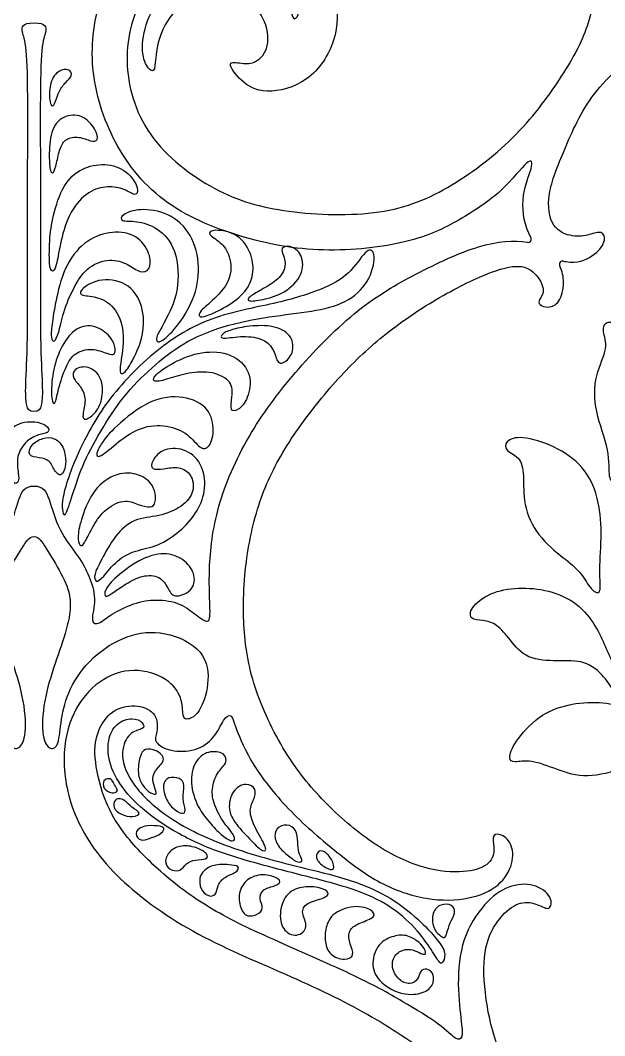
# Model space of a CAD drawing. Header units: millimetres. Extents: x 0 to 462, y -16 to 227.
# Drawn here: x 55.9 to 88.6, y 89 to 145.7 of the extents above; entities that cross this region are included whole.
import ezdxf

# ---------------------------------------------------------------- set-up
doc = ezdxf.new("R2010")
doc.units = ezdxf.units.MM
doc.header["$MEASUREMENT"] = 0
doc.layers.add('Layer 03', color=5, linetype='Continuous')

msp = doc.modelspace()

# ---------------------------------------------------------------- linework, layer by layer
at = {"layer": 'Layer 03'}
for centre, start, end in [((84.267, 133.458), 259.0032, 29.5726), ((86.205, 132.043), 77.1566, 206.2828)]:
    msp.add_arc(centre, 0.187, start, end, dxfattribs=at)
for points, knots in [([(84.43, 133.55), (84.079, 134.167), (83.794, 135.843), (84.625, 137.609), (84.396, 138.113), (82.932, 136.118), (80.431, 134.468), (77.867, 133.206), (72.765, 132.605), (68.184, 133.461), (63.629, 135.37), (60.857, 139.007), (59.644, 143.28), (60.338, 147.534), (62.679, 150.445), (65.768, 152.129), (69.479, 151.873), (72.676, 149.903), (73.661, 147.047), (73.689, 144.543), (72.068, 142.096), (69.507, 141.498), (68.198, 142.238), (67.363, 143.462), (68.302, 143.234), (69.066, 143.234), (69.891, 144.116), (69.635, 145.88), (68.412, 147.018), (66.391, 147.331), (64.428, 146.364), (63.517, 144.486), (63.461, 142.95), (63.29, 142.722), (62.749, 143.348), (62.692, 144.941), (63.489, 146.791), (64.912, 148.327), (67.188, 149.153), (69.407, 148.669), (70.83, 147.246), (71.058, 145.852), (71.285, 145.653), (71.598, 146.222), (71.285, 147.531), (70.375, 149.067), (68.269, 150.063), (65.367, 149.608), (62.601, 147.462), (61.501, 143.483), (62.728, 139.08), (66.832, 135.941), (70.61, 134.862), (76.277, 134.683), (79.993, 136.24), (83.83, 139.229), (86.335, 142.711), (87.716, 145.231), (88.336, 148.579), (88.235, 150.981), (87.235, 152.501), (86.217, 153.221), (85.195, 153.023), (84.574, 152.582), (84.374, 153.402), (85.441, 154.215), (86.901, 154.095), (88.222, 153.154), (89.536, 151.118), (89.777, 148.495), (89.484, 146.196), (89.435, 145.536), (89.777, 145.365), (90.584, 146.245), (92.759, 147.574), (95.273, 148.983), (100.619, 151.27), (103.874, 152.872), (106.527, 154.93), (108.675, 157.195), (109.662, 159.271), (110.101, 161.585), (109.78, 162.892), (108.966, 163.953), (107.535, 164.2), (106.474, 163.657), (106.474, 162.547), (106.746, 162.078), (105.808, 161.511), (104.328, 161.535), (103.283, 162.266), (102.781, 163.396), (102.357, 163.699), (102.191, 163.012), (101.3, 160.844), (99.1, 158.106), (96.365, 155.801), (94.114, 154.101), (91.439, 153.172), (88.986, 153.246), (87.344, 153.989), (86.565, 155.29), (86.682, 156.479), (87.388, 156.999), (87.871, 156.869), (87.592, 156.014), (87.945, 155.16), (89.264, 154.732), (91.515, 154.882), (94.335, 156.183), (97.123, 158.568), (99.267, 161.115), (101.177, 165), (101.765, 168.32), (101.64, 172.168), (100.802, 175.797), (99.294, 178.756), (96.851, 181.94), (94.462, 184.358), (91.585, 186.477), (88.292, 188.207), (86.29, 188.798), (85.384, 188.334), (84.779, 187.243), (85.214, 186.742), (85.214, 186.481), (84.671, 186.264), (84.016, 186.547), (83.734, 187.605), (83.878, 188.341), (84.03, 188.65)], [24.746345, 24.746345, 24.746345, 24.746345, 25.829704, 27.055776, 28.281848, 29.50792, 30.733992, 31.960064, 33.186136, 34.412208, 35.63828, 36.864352, 38.090424, 39.316496, 40.542568, 41.76864, 42.994711, 44.220783, 45.446855, 46.672927, 47.898999, 49.125071, 50.351143, 51.577215, 52.803287, 54.029359, 55.255431, 56.481503, 57.707575, 58.933647, 60.159719, 61.385791, 62.611863, 63.837935, 65.064007, 66.290079, 67.516151, 68.742223, 69.968295, 71.194367, 72.420439, 73.646511, 74.872583, 76.098654, 77.324726, 78.550798, 79.77687, 81.002942, 82.229014, 83.455086, 84.681158, 85.90723, 87.133302, 88.359374, 89.585446, 90.811518, 92.03759, 93.263662, 94.489734, 95.715806, 96.941878, 98.16795, 99.394022, 100.620094, 101.846166, 103.072238, 104.29831, 105.524382, 106.750454, 107.976526, 109.202597, 110.428669, 111.654741, 112.880813, 114.106885, 115.332957, 116.559029, 117.785101, 119.011173, 120.237245, 121.463317, 122.689389, 123.915461, 125.141533, 126.367605, 127.593677, 128.819749, 130.045821, 131.271893, 132.497965, 133.724037, 134.950109, 136.176181, 137.402253, 138.628325, 139.854397, 141.080469, 142.306541, 143.532612, 144.758684, 145.984756, 147.210828, 148.4369, 149.662972, 150.889044, 152.115116, 153.341188, 154.56726, 155.793332, 157.019404, 158.245476, 159.471548, 160.69762, 161.923692, 163.149764, 164.375836, 165.601908, 166.82798, 168.054052, 169.280124, 170.506196, 171.732268, 172.95834, 174.184412, 175.410484, 176.636555, 177.862627, 179.088699, 180.314771, 181.217562, 181.217562, 181.217562, 181.217562]), ([(86.247, 132.225), (86.297, 132.213), (86.968, 132.082), (87.961, 132.458), (88.672, 133.34), (88.416, 133.966), (87.733, 133.682), (86.807, 133.541), (85.558, 133.996), (85.247, 135.895), (86.249, 138.323), (87.68, 141.662), (90.92, 144.39), (94.286, 146.714), (98.878, 148.976), (104.348, 151.175), (108.903, 154.386), (111.286, 157.815), (111.909, 161.228), (111.289, 163.818), (109.786, 165.594), (107.815, 166.284), (105.836, 165.63), (105.073, 164.525), (105.097, 163.417), (104.846, 163.269), (104.131, 163.614), (103.557, 165.265), (103.747, 167.211), (106.097, 168.345), (108.208, 168.098), (110.177, 166.866), (111.494, 165.018), (111.888, 163.294), (111.986, 161.816), (112.454, 161.594), (112.972, 162.185), (112.873, 164.353), (112.204, 166.483), (111.512, 168.376), (111.217, 170.068), (111.807, 171.448), (112.793, 173.006), (113.102, 173.533), (113.379, 173.533)], [652.295804, 652.295804, 652.295804, 652.295804, 652.394004, 653.620076, 654.846148, 656.07222, 657.298292, 658.524364, 659.750436, 660.976508, 662.202579, 663.428651, 664.654723, 665.880795, 667.106867, 668.332939, 669.559011, 670.785083, 672.011155, 673.237227, 674.463299, 675.689371, 676.915443, 678.141515, 679.367587, 680.593659, 681.819731, 683.045803, 684.271875, 685.497947, 686.724019, 687.950091, 689.176163, 690.402235, 691.628307, 692.854379, 694.080451, 695.306523, 696.532595, 697.758667, 698.984739, 700.210811, 701.436883, 702.662954, 702.662954, 702.662954, 702.662954]), ([(66.496, 113.379), (66.479, 113.876), (66.437, 115.43), (66.846, 118.711), (68.708, 122.747), (71.326, 126.207), (74.834, 129.739), (77.95, 131.513), (81.601, 133.258), (83.511, 133.415), (84.232, 133.275)], [15.115213, 15.115213, 15.115213, 15.115213, 15.980176, 17.206248, 18.43232, 19.658392, 20.884464, 22.110536, 23.336608, 24.518458, 24.518458, 24.518458, 24.518458]), ([(68.39, 113.379), (68.406, 114.064), (68.554, 116.025), (69.266, 119.108), (70.774, 122.067), (73.217, 125.251), (75.606, 127.669), (78.483, 129.788), (81.776, 131.518), (83.778, 132.108), (84.684, 131.644), (85.289, 130.553), (84.853, 130.053), (84.853, 129.792), (85.397, 129.574), (86.052, 129.858), (86.333, 130.915), (86.19, 131.652), (86.038, 131.96)], [633.329836, 633.329836, 633.329836, 633.329836, 634.002637, 635.228709, 636.454781, 637.680853, 638.906925, 640.132997, 641.359069, 642.585141, 643.811213, 645.037285, 646.263357, 647.489429, 648.715501, 649.941573, 651.167645, 652.070436, 652.070436, 652.070436, 652.070436]), ([(53.315, 113.379), (53.322, 113.823), (53.607, 114.684), (54.147, 115.688), (55.353, 117.169), (55.861, 119.094), (56.157, 119.666), (56.689, 119.666)], [-8.526383, -8.526383, -8.526383, -8.526383, -7.315192, -6.08912, -4.863048, -3.636976, -2.410904, -2.410904, -2.410904, -2.410904]), ([(56.689, 119.666), (57.222, 119.666), (57.518, 119.094), (58.026, 117.169), (59.231, 115.688), (59.772, 114.684), (60.056, 113.823), (60.063, 113.379)], [-2.410904, -2.410904, -2.410904, -2.410904, -1.184832, 0.04124, 1.267312, 2.493384, 3.704575, 3.704575, 3.704575, 3.704575]), ([(54.681, 113.379), (54.738, 113.87), (55.129, 114.777), (56.104, 116.317), (56.413, 116.844), (56.689, 116.844)], [230.584322, 230.584322, 230.584322, 230.584322, 231.768841, 232.994913, 234.220985, 234.220985, 234.220985, 234.220985]), ([(56.689, 116.844), (56.966, 116.844), (57.275, 116.317), (58.25, 114.777), (58.641, 113.87), (58.698, 113.379)], [234.220985, 234.220985, 234.220985, 234.220985, 235.447057, 236.673129, 237.857648, 237.857648, 237.857648, 237.857648]), ([(60.063, 113.379), (60.063, 113.373), (60.069, 112.918), (59.795, 111.979), (60.331, 111.936), (60.932, 112.493), (62.261, 113.158), (63.526, 113.379), (64.876, 113.158), (65.777, 112.429), (66.463, 111.957), (66.535, 112.369), (66.503, 113.171), (66.496, 113.379)], [3.704575, 3.704575, 3.704575, 3.704575, 3.719456, 4.945528, 6.1716, 7.397672, 8.623744, 9.849816, 11.075888, 12.30196, 13.528032, 14.754104, 15.115213, 15.115213, 15.115213, 15.115213]), ([(29.557, 75.536), (29.608, 75.524), (30.279, 75.393), (31.271, 75.768), (31.983, 76.651), (31.727, 77.277), (31.044, 76.992), (30.118, 76.851), (28.869, 77.307), (28.558, 79.206), (29.56, 81.634), (30.991, 84.973), (34.231, 87.7), (37.597, 90.025), (42.188, 92.286), (47.658, 94.486), (52.213, 97.697), (54.596, 101.125), (55.219, 104.539), (54.6, 107.129), (53.097, 108.905), (51.126, 109.595), (49.147, 108.941), (48.383, 107.836), (48.408, 106.727), (48.156, 106.58), (47.442, 106.925), (46.868, 108.575), (47.058, 110.522), (49.408, 111.655), (51.519, 111.409), (53.488, 110.177), (54.804, 108.329), (55.198, 106.604), (55.297, 105.126), (55.765, 104.905), (56.282, 105.496), (56.184, 107.664), (55.515, 109.793), (54.822, 111.687), (54.623, 112.834), (54.679, 113.361), (54.681, 113.379)], [183.853834, 183.853834, 183.853834, 183.853834, 183.952034, 185.178106, 186.404178, 187.63025, 188.856322, 190.082394, 191.308466, 192.534538, 193.76061, 194.986682, 196.212754, 197.438826, 198.664898, 199.89097, 201.117042, 202.343114, 203.569186, 204.795258, 206.02133, 207.247402, 208.473474, 209.699545, 210.925617, 212.151689, 213.377761, 214.603833, 215.829905, 217.055977, 218.282049, 219.508121, 220.734193, 221.960265, 223.186337, 224.412409, 225.638481, 226.864553, 228.090625, 229.316697, 230.542769, 230.584322, 230.584322, 230.584322, 230.584322]), ([(58.698, 113.379), (58.7, 113.361), (58.756, 112.834), (58.556, 111.687), (57.864, 109.793), (57.195, 107.664), (57.096, 105.496), (57.614, 104.905), (58.082, 105.126), (58.18, 106.604), (58.574, 108.329), (59.891, 110.177), (61.86, 111.409), (63.971, 111.655), (66.321, 110.522), (66.51, 108.575), (65.937, 106.925), (65.222, 106.58), (64.971, 106.727), (64.995, 107.836), (64.232, 108.941), (62.253, 109.595), (60.282, 108.905), (58.779, 107.129), (58.159, 104.539), (58.782, 101.125), (61.165, 97.697), (65.72, 94.486), (71.19, 92.286), (75.782, 90.025), (79.148, 87.7), (82.388, 84.973), (83.818, 81.634), (84.821, 79.206), (84.51, 77.307), (83.261, 76.851), (82.335, 76.992), (81.652, 77.277), (81.396, 76.651), (82.107, 75.768), (83.1, 75.393), (83.771, 75.524), (83.821, 75.536)], [237.857648, 237.857648, 237.857648, 237.857648, 237.899201, 239.125273, 240.351345, 241.577416, 242.803488, 244.02956, 245.255632, 246.481704, 247.707776, 248.933848, 250.15992, 251.385992, 252.612064, 253.838136, 255.064208, 256.29028, 257.516352, 258.742424, 259.968496, 261.194568, 262.42064, 263.646712, 264.872784, 266.098856, 267.324928, 268.551, 269.777072, 271.003144, 272.229216, 273.455288, 274.681359, 275.907431, 277.133503, 278.359575, 279.585647, 280.811719, 282.037791, 283.263863, 284.489935, 284.588135, 284.588135, 284.588135, 284.588135]), ([(85.638, 76.86), (85.989, 77.478), (86.274, 79.154), (85.442, 80.919), (85.672, 81.424), (87.136, 79.429), (89.637, 77.778), (92.201, 76.517), (97.303, 75.916), (101.884, 76.772), (106.439, 78.68), (109.211, 82.318), (110.423, 86.591), (109.73, 90.844), (107.389, 93.756), (104.3, 95.44), (100.589, 95.183), (97.392, 93.214), (96.407, 90.358), (96.378, 87.854), (98, 85.407), (100.561, 84.809), (101.87, 85.549), (102.705, 86.772), (101.766, 86.545), (101.002, 86.545), (100.177, 87.427), (100.433, 89.191), (101.656, 90.329), (103.677, 90.642), (105.64, 89.675), (106.55, 87.797), (106.607, 86.26), (106.778, 86.033), (107.319, 86.659), (107.376, 88.252), (106.579, 90.102), (105.156, 91.638), (102.88, 92.463), (100.66, 91.98), (99.238, 90.557), (99.01, 89.163), (98.783, 88.963), (98.47, 89.532), (98.783, 90.841), (99.693, 92.378), (101.799, 93.374), (104.701, 92.918), (107.466, 90.773), (108.567, 86.794), (107.339, 82.391), (103.236, 79.252), (99.458, 78.172), (93.791, 77.994), (90.075, 79.55), (86.238, 82.54), (83.733, 86.022), (82.351, 88.542), (81.732, 91.89), (81.832, 94.291), (82.833, 95.812), (83.851, 96.532), (84.872, 96.334), (85.494, 95.893), (85.694, 96.713), (84.627, 97.525), (83.167, 97.405), (81.846, 96.465), (80.531, 94.429), (80.291, 91.805), (80.584, 89.507), (80.633, 88.847), (80.291, 88.676), (79.484, 89.556), (77.308, 90.885), (74.795, 92.293), (69.449, 94.58), (66.194, 96.183), (63.541, 98.241), (61.392, 100.505), (60.406, 102.582), (59.967, 104.895), (60.288, 106.203), (61.102, 107.264), (62.533, 107.51), (63.594, 106.968), (63.594, 105.857), (63.322, 105.389), (64.26, 104.821), (65.74, 104.846), (66.785, 105.576), (67.287, 106.707), (67.711, 107.01), (67.877, 106.323), (68.768, 104.155), (70.968, 101.417), (73.703, 99.111), (75.954, 97.411), (78.629, 96.482), (81.082, 96.557), (82.724, 97.3), (83.503, 98.6), (83.386, 99.789), (82.68, 100.31), (82.197, 100.18), (82.476, 99.325), (82.123, 98.47), (80.804, 98.043), (78.552, 98.192), (75.733, 99.493), (72.945, 101.879), (70.801, 104.426), (68.891, 108.31), (68.41, 111.024), (68.376, 112.815), (68.39, 113.379)], [495.599219, 495.599219, 495.599219, 495.599219, 496.682578, 497.90865, 499.134721, 500.360793, 501.586865, 502.812937, 504.039009, 505.265081, 506.491153, 507.717225, 508.943297, 510.169369, 511.395441, 512.621513, 513.847585, 515.073657, 516.299729, 517.525801, 518.751873, 519.977945, 521.204017, 522.430089, 523.656161, 524.882233, 526.108305, 527.334377, 528.560449, 529.786521, 531.012592, 532.238664, 533.464736, 534.690808, 535.91688, 537.142952, 538.369024, 539.595096, 540.821168, 542.04724, 543.273312, 544.499384, 545.725456, 546.951528, 548.1776, 549.403672, 550.629744, 551.855816, 553.081888, 554.30796, 555.534032, 556.760104, 557.986176, 559.212248, 560.43832, 561.664392, 562.890463, 564.116535, 565.342607, 566.568679, 567.794751, 569.020823, 570.246895, 571.472967, 572.699039, 573.925111, 575.151183, 576.377255, 577.603327, 578.829399, 580.055471, 581.281543, 582.507615, 583.733687, 584.959759, 586.185831, 587.411903, 588.637975, 589.864047, 591.090119, 592.316191, 593.542263, 594.768334, 595.994406, 597.220478, 598.44655, 599.672622, 600.898694, 602.124766, 603.350838, 604.57691, 605.802982, 607.029054, 608.255126, 609.481198, 610.70727, 611.933342, 613.159414, 614.385486, 615.611558, 616.83763, 618.063702, 619.289774, 620.515846, 621.741918, 622.96799, 624.194062, 625.420134, 626.646205, 627.872277, 629.098349, 630.324421, 631.550493, 632.776565, 633.329836, 633.329836, 633.329836, 633.329836])]:
    msp.add_open_spline(points, degree=3, knots=knots, dxfattribs=at)
for points in [[(56.689, 123.825), (56.403, 123.825), (56.265, 124.133), (56.188, 124.878), (56.337, 127.32), (56.334, 130.682), (56.322, 135.608), (56.353, 141.319), (56.297, 144.362), (55.985, 145.047), (56.027, 145.42), (56.338, 145.524), (56.689, 145.524)], [(56.689, 145.524), (57.041, 145.524), (57.352, 145.42), (57.393, 145.047), (57.082, 144.362), (57.026, 141.319), (57.057, 135.608), (57.044, 130.682), (57.041, 127.32), (57.19, 124.878), (57.113, 124.133), (56.976, 123.825), (56.689, 123.825)], [(57.582, 141.146), (57.549, 141.334), (57.51, 141.952), (57.885, 142.839), (58.674, 143.017), (58.871, 142.563), (58.457, 142.228), (58.082, 141.754), (57.865, 141.044), (57.707, 140.827), (57.615, 140.959), (57.582, 141.146)], [(57.541, 138.107), (57.541, 138.497), (57.58, 139.524), (58.282, 140.381), (59.412, 140.44), (60.173, 139.563), (60.309, 138.919), (59.9, 138.88), (59.198, 139.212), (58.438, 139.075), (58.126, 138.568), (57.949, 137.639), (57.772, 137.092), (57.58, 137.181), (57.541, 137.716), (57.541, 138.107)], [(58.205, 133.372), (58.324, 133.883), (58.671, 135.062), (59.751, 136.179), (60.794, 136.44), (61.781, 136.273), (62.359, 135.807), (62.601, 136.217), (61.93, 137.297), (60.645, 137.744), (59.323, 137.427), (58.299, 136.571), (57.721, 134.69), (57.535, 133.423), (57.535, 131.691), (57.777, 131.61), (57.962, 132), (58.087, 132.862), (58.205, 133.372)], [(64.012, 128.897), (64.219, 129.282), (64.837, 130.46), (64.693, 132.981), (63.59, 134.137), (62.37, 134.502), (61.505, 134.416), (61.533, 134.82), (62.544, 135.195), (64.218, 134.964), (65.545, 133.781), (66.007, 131.876), (65.661, 130.057), (64.622, 128.441), (63.681, 127.592), (63.465, 127.808), (63.591, 128.15), (63.804, 128.512), (64.012, 128.897)], [(57.961, 130.229), (58.085, 130.792), (58.446, 132.135), (59.621, 133.459), (61.076, 133.944), (62.456, 133.72), (63.221, 132.638), (63.202, 131.687), (62.606, 131.538), (61.971, 132.06), (60.927, 132.415), (59.696, 131.948), (59.006, 130.978), (58.334, 129.505), (58.092, 128.218), (57.812, 127.621), (57.607, 127.901), (57.7, 128.759), (57.837, 129.666), (57.961, 130.229)], [(66.643, 130.024), (66.956, 130.315), (67.768, 131.144), (67.667, 132.565), (67.108, 133.327), (66.321, 133.733), (66.651, 134.037), (68.149, 133.784), (68.91, 132.54), (68.961, 131.474), (68.58, 130.51), (67.438, 129.647), (66.195, 129.088), (65.893, 129.097), (65.893, 129.401), (66.331, 129.734), (66.643, 130.024)], [(59.286, 121.775), (59.656, 122.556), (60.739, 124.578), (63.736, 127.575), (66.696, 129.235), (70.455, 129.876), (73.112, 130.738), (74.466, 131.609), (75.321, 133.086), (75.827, 132.658), (75.438, 131.026), (74.155, 129.86), (72.251, 129.393), (69.88, 129.16), (67.159, 128.616), (64.983, 127.683), (63.234, 126.284), (61.66, 124.721), (60.35, 122.663), (59.339, 120.791), (58.74, 118.845), (58.403, 117.871), (58.291, 118.208), (58.216, 118.732), (58.516, 119.893), (58.915, 120.995), (59.286, 121.775)], [(69.489, 130.689), (69.776, 130.85), (70.386, 131.188), (70.792, 131.95), (70.614, 132.585), (70.436, 132.965), (70.944, 133.143), (71.706, 132.661), (71.757, 131.442), (70.69, 130.401), (69.413, 130.048), (68.558, 129.944), (68.659, 130.223), (69.201, 130.528), (69.489, 130.689)], [(61.536, 126.566), (61.589, 126.931), (61.798, 128.105), (61.326, 129.615), (60.288, 130.275), (59.282, 130.275), (59.188, 130.558), (60.194, 131.282), (61.924, 131.124), (62.836, 129.772), (62.836, 128.042), (62.198, 126.651), (61.74, 125.937), (61.484, 125.918), (61.484, 126.202), (61.536, 126.566)], [(91.192, 125.908), (91.052, 126.455), (90.56, 127.562), (89.361, 128.762), (88.592, 128.915), (88.377, 128.331), (88.807, 127.439), (87.977, 125.902), (87.946, 123.872), (88.882, 121.571), (88.733, 120.001), (89.156, 119.777), (89.852, 121.372), (90.824, 122.693), (91.397, 124.28), (91.331, 125.361), (91.192, 125.908)], [(57.734, 125.828), (57.804, 126.298), (58.061, 127.208), (58.796, 128.38), (59.829, 128.765), (60.844, 128.223), (61.264, 127.453), (61.211, 126.945), (60.844, 127.033), (59.916, 127.4), (58.936, 127.12), (58.481, 126.42), (58.009, 125.02), (57.869, 124.11), (57.641, 124.39), (57.664, 125.359), (57.734, 125.828)], [(68.901, 128.604), (69.324, 128.638), (70.272, 128.621), (71.135, 128.037), (71.211, 127.072), (70.602, 126.463), (70.247, 126.539), (70.094, 127.352), (69.434, 127.961), (68.215, 128.063), (67.022, 127.834), (67.174, 128.19), (67.733, 128.418), (68.478, 128.57), (68.901, 128.604)], [(65.346, 125.965), (65.763, 126.042), (66.666, 126.093), (67.789, 125.505), (67.764, 124.637), (67.611, 123.819), (68.07, 123.845), (68.658, 124.509), (68.888, 125.888), (67.968, 127.038), (66.257, 127.268), (64.648, 126.706), (63.294, 125.812), (63.319, 125.429), (64.162, 125.633), (64.929, 125.888), (65.346, 125.965)], [(59.427, 123.686), (59.449, 123.891), (59.638, 124.5), (59.322, 125.231), (58.824, 125.679), (58.874, 126.227), (59.721, 126.426), (60.518, 125.762), (60.551, 124.583), (60.186, 123.753), (59.505, 123.271), (59.405, 123.482), (59.427, 123.686)], [(61.172, 122.872), (61.581, 123.265), (62.952, 124.465), (64.846, 124.793), (66.413, 124.185), (66.81, 122.876), (66.506, 121.753), (65.945, 121.706), (65.361, 122.595), (64.122, 123.109), (62.648, 123.016), (61.386, 122.151), (60.287, 121.169), (60.1, 121.426), (60.497, 122.104), (60.762, 122.478), (61.172, 122.872)], [(55.809, 120.399), (55.778, 120.636), (55.668, 121.322), (56.265, 122.269), (57.088, 122.599), (57.582, 122.64), (57.479, 123.113), (56.285, 123.381), (55.174, 122.866), (54.762, 121.631), (54.989, 120.478), (55.606, 119.696), (55.853, 119.902), (55.839, 120.163), (55.809, 120.399)], [(58.37, 120.548), (58.422, 120.676), (58.5, 120.988), (58.357, 121.913), (57.823, 122.395), (57.197, 122.382), (56.507, 122.004), (56.299, 121.327), (56.989, 121.262), (57.588, 121.131), (57.875, 120.402), (58.187, 120.22), (58.318, 120.419), (58.37, 120.548)], [(86.375, 115.558), (85.986, 115.868), (84.921, 116.683), (83.997, 118.43), (84.047, 120.152), (83.923, 121.275), (82.974, 121.599), (82.974, 122.189), (83.823, 122.513), (85.769, 121.939), (87.428, 120.791), (88.219, 119.094), (88.418, 117.073), (88.219, 114.852), (88.399, 113.557), (87.803, 113.805), (87.257, 114.823), (86.764, 115.248), (86.375, 115.558)], [(60.475, 115.588), (60.672, 115.958), (61.189, 116.923), (62.261, 117.887), (63.654, 117.94), (65.02, 118.503), (65.689, 119.36), (65.502, 120.351), (64.805, 120.78), (63.895, 120.619), (63.225, 120.565), (63.225, 121.047), (63.895, 121.824), (65.261, 121.771), (66.171, 120.806), (66.305, 119.36), (65.769, 118.128), (64.859, 117.11), (63.6, 116.28), (62.341, 116.092), (61.297, 115.557), (60.52, 114.512), (60.118, 114.244), (60.011, 114.7), (60.279, 115.217), (60.475, 115.588)], [(59.391, 117.969), (59.537, 118.419), (59.975, 119.52), (61.324, 120.482), (62.589, 120.364), (63.415, 119.756), (63.533, 118.677), (63.213, 118.441), (62.538, 118.61), (61.712, 118.981), (60.532, 118.323), (59.908, 117.311), (59.469, 116.367), (59.233, 116.283), (59.098, 116.822), (59.244, 117.519), (59.391, 117.969)], [(61.332, 114.623), (61.689, 114.935), (62.745, 115.714), (64.157, 116.007), (65.179, 115.52), (65.739, 114.692), (65.569, 113.766), (64.449, 113.379), (64.181, 113.961), (63.743, 114.667), (62.745, 114.716), (61.795, 114.205), (61.113, 113.718), (60.626, 113.379), (60.602, 113.839), (60.975, 114.31), (61.332, 114.623)], [(89.097, 109.554), (88.953, 109.91), (88.573, 110.702), (88.103, 111.839), (87.065, 113.175), (85.428, 113.892), (83.712, 114.031), (82.118, 113.749), (80.988, 112.84), (81.037, 112.176), (81.725, 112.201), (82.561, 111.98), (83.249, 111.095), (84.183, 109.965), (85.952, 109.891), (87.451, 109.965), (88.582, 109.055), (89.172, 107.949), (89.442, 108.195), (89.442, 108.564), (89.242, 109.198), (89.097, 109.554)], [(92.277, 105.091), (91.934, 105.403), (91.238, 106.099), (89.821, 107.317), (88.28, 107.665), (86.49, 107.516), (84.856, 106.9), (83.433, 105.301), (83.158, 104.402), (83.458, 104.202), (84.382, 104.427), (85.905, 103.828), (87.504, 103.303), (89.702, 103.903), (91.384, 104.429), (92.608, 103.954), (93.173, 103.728), (93.298, 104.227), (92.621, 104.779), (92.277, 105.091)], [(78.276, 95.334), (77.872, 95.715), (76.704, 96.727), (74.176, 97.802), (70.872, 98.516), (66.727, 99.726), (63.639, 101.399), (61.774, 103.434), (61.503, 105.062), (62.113, 106.012), (62.859, 106.08), (62.825, 106.453), (62.215, 106.792), (61.265, 106.453), (60.756, 105.537), (60.858, 104.079), (61.672, 102.654), (63.165, 101.196), (65.708, 99.669), (68.354, 98.788), (71.454, 97.985), (74.664, 97.174), (76.59, 96.262), (78.009, 95.012), (78.955, 93.694), (79.36, 92.951), (79.529, 93.052), (79.732, 93.661), (79.124, 94.438), (78.679, 94.952), (78.276, 95.334)], [(62.763, 102.966), (62.635, 103.15), (62.443, 103.589), (62.587, 104.639), (62.855, 105.031), (63.514, 104.969), (64.111, 104.413), (63.514, 103.878), (63.266, 103.404), (63.404, 102.85), (63.611, 102.415), (63.212, 102.484), (62.892, 102.782), (62.763, 102.966)], [(66.572, 100.795), (66.336, 101.062), (65.797, 101.713), (65.369, 103.117), (65.63, 104.307), (66.392, 104.926), (67.392, 104.783), (67.487, 104.188), (66.892, 103.688), (66.582, 102.76), (66.701, 101.878), (67.314, 100.787), (67.987, 100.083), (67.838, 99.738), (67.21, 100.11), (66.807, 100.528), (66.572, 100.795)], [(61.076, 103.199), (61.129, 103.121), (61.22, 102.891), (61.44, 102.634), (61.047, 102.467), (60.521, 102.77), (60.539, 103.287), (60.901, 103.357), (61.023, 103.277), (61.076, 103.199)], [(64.436, 101.697), (64.263, 101.863), (63.976, 102.307), (63.858, 103.011), (64.152, 103.461), (64.876, 103.382), (65.13, 103.011), (64.954, 102.209), (65.189, 101.505), (65.013, 101.309), (64.608, 101.531), (64.436, 101.697)], [(68.829, 99.861), (68.565, 100.133), (67.912, 100.817), (67.492, 101.587), (67.725, 102.707), (68.542, 103.151), (69.148, 102.754), (68.962, 102.147), (68.635, 101.517), (69.102, 100.397), (69.755, 99.394), (69.498, 99.184), (69.094, 99.589), (68.829, 99.861)], [(61.8, 102.065), (61.898, 101.983), (62.101, 101.729), (62.753, 101.39), (62.22, 101.159), (61.528, 101.301), (61.066, 101.71), (61.208, 102.207), (61.51, 102.225), (61.701, 102.148), (61.8, 102.065)], [(62.728, 100.631), (62.917, 100.707), (63.389, 100.724), (64.143, 100.638), (63.668, 100.142), (63.111, 100.016), (62.656, 99.788), (62.251, 100.269), (62.538, 100.556), (62.728, 100.631)], [(70.968, 98.964), (70.79, 99.107), (70.334, 99.478), (70.055, 100.141), (70.291, 100.697), (70.997, 100.804), (71.425, 100.334), (71.404, 99.585), (71.489, 99.092), (71.746, 98.707), (71.404, 98.622), (71.147, 98.821), (70.968, 98.964)], [(64.353, 99.319), (64.533, 99.47), (65.018, 99.654), (65.847, 99.478), (66.424, 99.127), (66.374, 98.801), (65.671, 98.826), (65.169, 98.625), (64.893, 98.123), (64.19, 98.224), (63.939, 98.751), (64.173, 99.169), (64.353, 99.319)], [(72.959, 98.379), (72.769, 98.487), (72.395, 98.803), (72.503, 99.32), (72.891, 99.32), (73.343, 98.846), (73.537, 98.157), (73.149, 98.272), (72.959, 98.379)], [(66.191, 98.189), (66.319, 98.309), (66.683, 98.557), (67.624, 98.532), (68.194, 98.458), (68.021, 98.086), (67.302, 97.863), (66.93, 97.392), (66.856, 96.798), (66.435, 96.723), (65.939, 97.144), (65.914, 97.838), (66.063, 98.07), (66.191, 98.189)], [(68.245, 97.198), (68.351, 97.434), (68.726, 97.873), (69.702, 98.044), (70.606, 97.653), (70.215, 97.336), (69.434, 97.19), (69.214, 96.628), (69.556, 96.091), (69.165, 95.7), (68.408, 95.578), (68.091, 96.457), (68.14, 96.962), (68.245, 97.198)], [(70.455, 95.924), (70.5, 96.286), (70.777, 97.019), (71.778, 97.336), (72.657, 97.287), (73.243, 96.97), (72.95, 96.652), (71.851, 96.408), (71.558, 95.847), (72.071, 95.041), (71.387, 94.431), (70.508, 94.846), (70.41, 95.562), (70.455, 95.924)], [(73, 95.014), (73.069, 95.29), (73.328, 95.875), (74.766, 96.338), (75.789, 95.899), (75.643, 95.509), (74.644, 95.217), (74.206, 94.803), (74.303, 94.096), (74.62, 93.463), (74.084, 93.146), (73.158, 93.463), (72.914, 94.218), (72.931, 94.738), (73, 95.014)], [(79.321, 94.608), (79.209, 94.705), (78.955, 94.971), (78.883, 95.878), (79.39, 96.367), (80.061, 96.313), (80.261, 95.859), (79.898, 95.279), (79.735, 94.681), (79.626, 94.391), (79.433, 94.512), (79.321, 94.608)], [(76.892, 93.495), (76.747, 93.323), (76.595, 92.809), (77.047, 92.053), (77.672, 91.803), (78.172, 92.115), (78.234, 92.615), (78.609, 92.781), (79.046, 92.448), (79.004, 91.74), (78.338, 91.282), (77.151, 91.241), (75.84, 92.011), (75.486, 93.031), (75.881, 94.155), (76.798, 94.593), (77.547, 94.634), (78.359, 94.114), (78.63, 93.572), (78.442, 93.468), (77.943, 93.76), (77.464, 93.843), (77.037, 93.667), (76.892, 93.495)]]:
    msp.add_open_spline(points, degree=3, dxfattribs=at)

doc.saveas('drawing.dxf')
